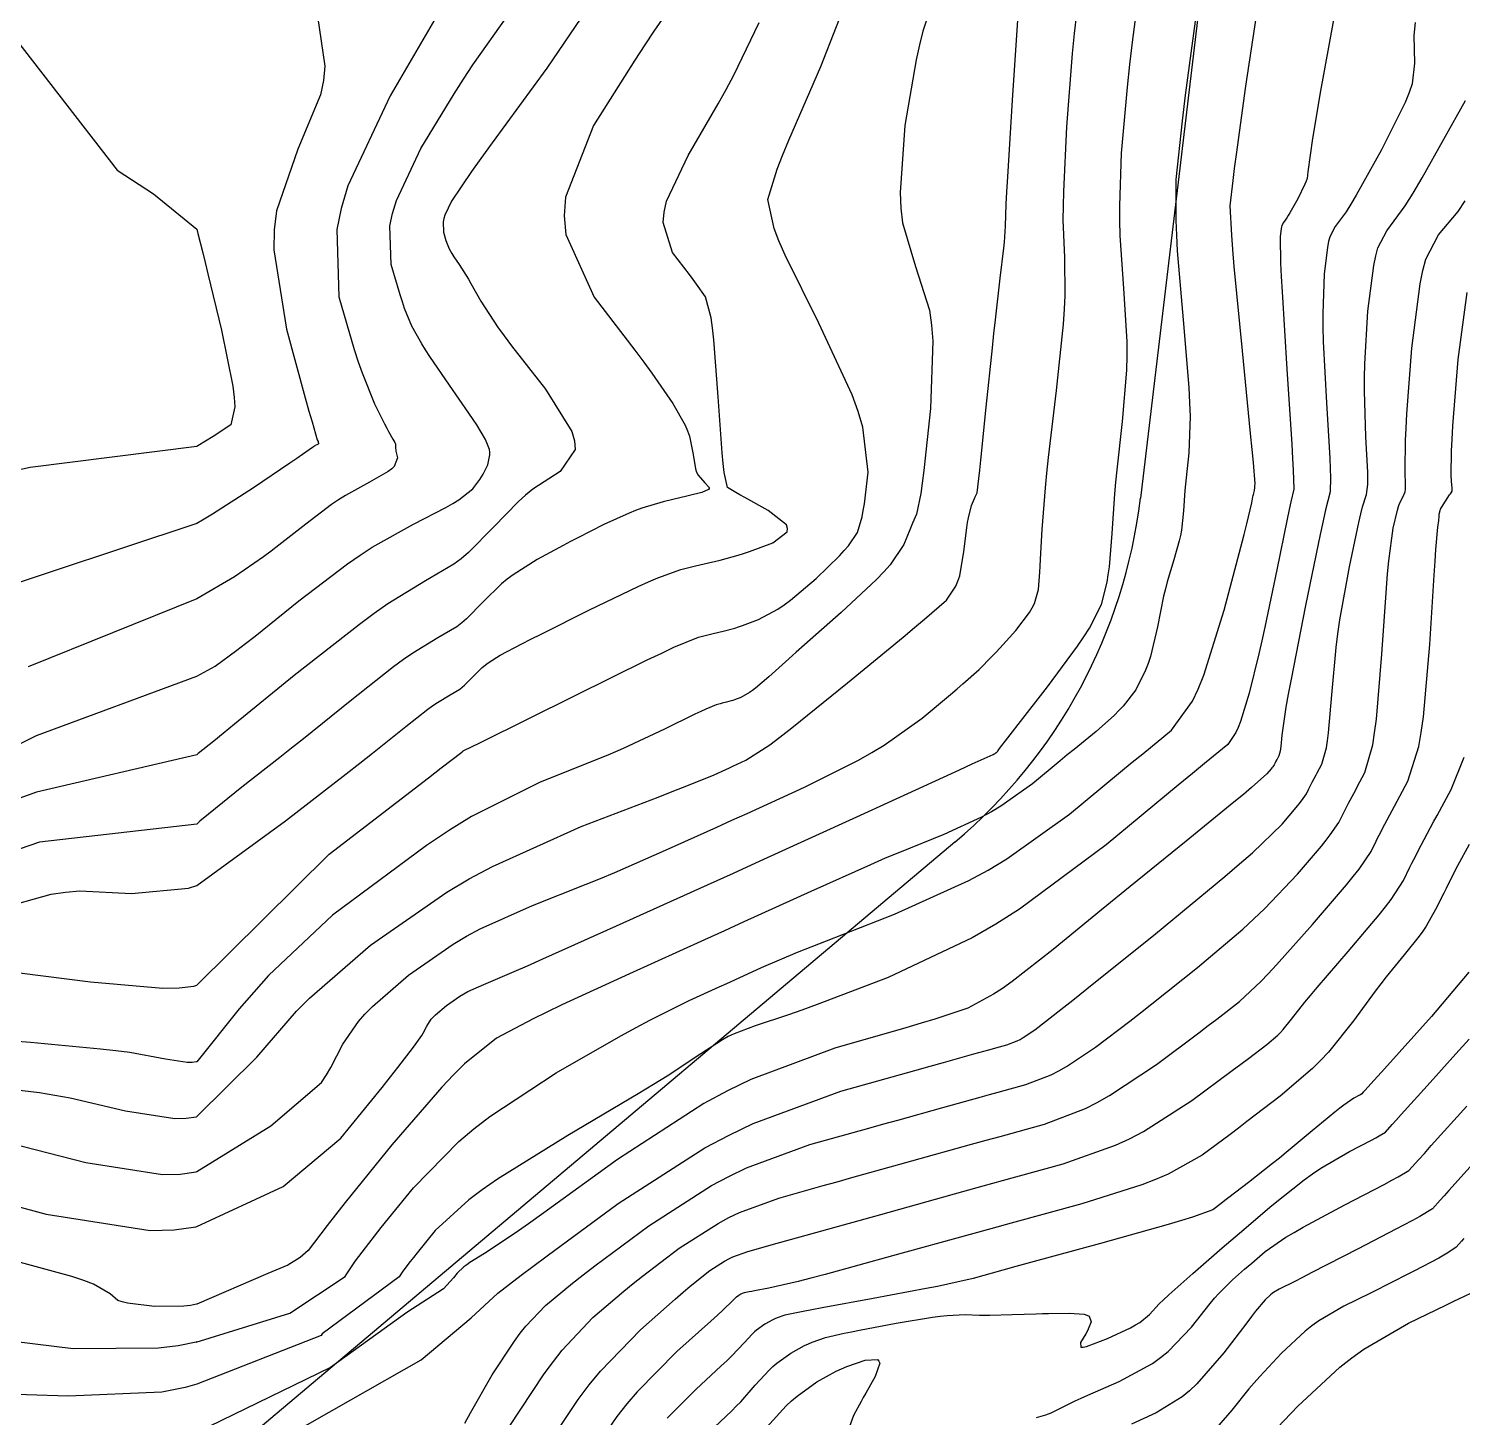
# Model space of a CAD drawing. Header units: metres. Extents: x 837476 to 838477, y 1189012 to 1191014.
# Drawn here: x 837987.4 to 838095.2, y 1190670 to 1190774.4 of the extents above; entities that cross this region are included whole.
import ezdxf

# ---------------------------------------------------------------- set-up
doc = ezdxf.new("R2010")
doc.units = ezdxf.units.M
doc.header["$LTSCALE"] = 0.3
for name, color, linetype in [('COTAS 10', 1, 'Continuous'), ('COTAS INT', 252, 'Continuous'), ('VIA2', 121, 'Continuous')]:
    doc.layers.add(name, color=color, linetype=linetype)

msp = doc.modelspace()

# ---------------------------------------------------------------- linework, layer by layer
at = {"layer": 'COTAS 10'}
for points in [[(838076.074, 1190782.244), (838074.63, 1190771.648), (838074.342, 1190769.418), (838074.101, 1190767.493), (838073.634, 1190763.085), (838073.626, 1190759.997), (838073.675, 1190758.904), (838073.746, 1190757.709), (838074.187, 1190752.532), (838074.61, 1190747.441), (838074.669, 1190746.298), (838074.703, 1190745.272), (838074.618, 1190742.532), (838074.404, 1190740.655), (838074.357, 1190740.173), (838074.315, 1190739.707), (838074.208, 1190738.159), (838074.051, 1190736.717), (838073.978, 1190736.318), (838073.892, 1190735.919), (838073.475, 1190734.479), (838072.981, 1190732.832), (838072.847, 1190732.303), (838072.715, 1190731.743), (838072.246, 1190729.453), (838071.717, 1190727.207), (838071.546, 1190726.674), (838071.365, 1190726.179), (838070.622, 1190724.711), (838069.671, 1190723.489), (838069.358, 1190723.15), (838069.024, 1190722.81), (838067.64, 1190721.578), (838065.978, 1190720.224), (838065.469, 1190719.807), (838064.939, 1190719.372), (838062.847, 1190717.649), (838060.47, 1190715.945), (838059.759, 1190715.521), (838059.026, 1190715.118), (838056.19, 1190713.839), (838052.841, 1190712.485), (838051.784, 1190712.036), (838050.672, 1190711.554), (838046.19, 1190709.546), (838041.149, 1190707.248), (838039.685, 1190706.583), (838038.191, 1190705.905), (838032.55, 1190703.357), (838027.467, 1190701.014), (838026.326, 1190700.467), (838025.299, 1190699.964), (838022.55, 1190698.512), (838020.127, 1190696.572), (838019.306, 1190695.76), (838018.419, 1190694.83), (838014.673, 1190690.483), (838011.169, 1190686.148), (838010.434, 1190685.227), (838009.802, 1190684.426), (838008.371, 1190682.54), (838007.766, 1190682.021), (838006.84, 1190681.442), (838005.334, 1190680.805), (838000, 1190678.518), (837999.983, 1190678.511), (837999.522, 1190678.419), (837999.017, 1190678.354), (837996.817, 1190678.344), (837994.788, 1190678.588), (837994.39, 1190678.683), (837994.063, 1190678.79), (837993.473, 1190679.277), (837992.238, 1190680.019), (837991.504, 1190680.286), (837990.601, 1190680.581), (837985.921, 1190681.868)], [(837986.659, 1190703.426), (837992.003, 1190702.752), (837997.453, 1190702.26), (837998.674, 1190702.297), (837999.77, 1190702.409), (838000, 1190702.49), (838009.951, 1190712.336), (838017.423, 1190718.091), (838018.389, 1190718.835), (838019.937, 1190720.029), (838019.961, 1190720.048), (838019.967, 1190720.052), (838019.972, 1190720.056), (838019.986, 1190720.064), (838019.997, 1190720.07), (838020.002, 1190720.075), (838020.012, 1190720.084), (838020.025, 1190720.097), (838020.028, 1190720.099), (838020.042, 1190720.108), (838021.34, 1190720.754), (838028.454, 1190724.291), (838033.876, 1190726.951), (838034.97, 1190727.473), (838035.887, 1190727.902), (838037.73, 1190728.676), (838038.436, 1190728.844), (838038.637, 1190728.891), (838038.841, 1190728.939), (838039.595, 1190729.112), (838040.471, 1190729.353), (838040.75, 1190729.443), (838041.046, 1190729.544), (838042.248, 1190729.991), (838043.709, 1190730.779), (838044.167, 1190731.094), (838044.649, 1190731.451), (838046.583, 1190733.09), (838048.331, 1190734.783), (838048.695, 1190735.174), (838049.007, 1190735.532), (838049.701, 1190736.545), (838050.04, 1190737.721), (838050.128, 1190738.182), (838050.213, 1190738.702), (838050.503, 1190741.068), (838050.099, 1190744.462), (838049.748, 1190745.629), (838049.293, 1190746.895), (838046.783, 1190752.29), (838044.255, 1190757.389), (838043.788, 1190758.468), (838043.422, 1190759.404), (838042.94, 1190761.583), (838043.661, 1190763.871), (838044.052, 1190764.875), (838044.527, 1190766.04), (838046.936, 1190771.583), (838049.295, 1190777.623)], [(838018.052, 1190775.39), (838014.551, 1190769.385), (838011.36, 1190762.594), (838010.858, 1190760.912), (838010.521, 1190759.315), (838010.678, 1190754.261), (838011.843, 1190750.293), (838012.141, 1190749.38), (838012.428, 1190748.548), (838013.378, 1190746.215), (838014.124, 1190744.706), (838014.283, 1190744.394), (838014.422, 1190744.128), (838014.753, 1190743.548), (838014.904, 1190743.301), (838014.929, 1190743.244), (838014.948, 1190743.192), (838014.955, 1190743.047), (838014.952, 1190742.842), (838014.963, 1190742.752), (838014.981, 1190742.647), (838015.089, 1190742.151), (838014.857, 1190741.511), (838014.66, 1190741.316), (838014.405, 1190741.112), (838013.001, 1190740.313), (838011.182, 1190739.313), (838010.664, 1190738.984), (838010.14, 1190738.631), (838008.197, 1190737.166), (838006.168, 1190735.575), (838005.59, 1190735.142), (838005.005, 1190734.712), (838002.833, 1190733.191), (838000, 1190731.559), (837987.312, 1190726.438)], [(838020.17, 1190669.558), (838020.586, 1190670.348), (838022.22, 1190673.196), (838023.891, 1190675.726), (838024.33, 1190676.316), (838024.758, 1190676.858), (838026.216, 1190678.413), (838028.254, 1190680.087), (838029.048, 1190680.702), (838029.941, 1190681.384), (838033.995, 1190684.395), (838038.714, 1190687.426), (838040.026, 1190688.12), (838041.341, 1190688.751), (838046.11, 1190690.505), (838050.554, 1190691.751), (838051.665, 1190692.062), (838052.723, 1190692.357), (838056.11, 1190693.302), (838058.919, 1190694.082), (838059.613, 1190694.274), (838060.271, 1190694.456), (838062.343, 1190695.026), (838064.266, 1190695.762), (838064.829, 1190696.049), (838065.407, 1190696.371), (838067.604, 1190697.834), (838070.168, 1190699.784), (838070.977, 1190700.414), (838071.828, 1190701.083), (838075.261, 1190703.822), (838078.671, 1190706.718), (838079.509, 1190707.485), (838080.301, 1190708.238), (838082.777, 1190710.833), (838084.578, 1190712.949), (838084.944, 1190713.4), (838085.252, 1190713.791), (838085.888, 1190714.717), (838086.161, 1190715.273), (838086.24, 1190715.431), (838086.322, 1190715.59), (838086.629, 1190716.183), (838087.011, 1190716.902), (838087.139, 1190717.142), (838087.277, 1190717.4), (838087.856, 1190718.477), (838088.441, 1190720.568), (838088.582, 1190721.465), (838088.715, 1190722.499), (838089.121, 1190727.381), (838089.467, 1190732.351), (838089.561, 1190733.441), (838089.655, 1190734.407), (838089.991, 1190736.859), (838090.304, 1190738.215), (838090.384, 1190738.489), (838090.461, 1190738.719), (838090.712, 1190739.184), (838090.88, 1190739.601), (838090.904, 1190739.801), (838090.919, 1190740.037), (838090.889, 1190741.196), (838090.91, 1190743.458), (838090.956, 1190744.39), (838091.02, 1190745.455), (838091.395, 1190750.404), (838092, 1190755.246), (838092.209, 1190756.243), (838092.435, 1190757.091), (838093.402, 1190758.913), (838094.862, 1190760.674), (838095.399, 1190761.483)], [(838038.942, 1190669.264), (838040.241, 1190670.489), (838040.578, 1190670.831), (838040.906, 1190671.174), (838042.008, 1190672.422), (838043.048, 1190673.555), (838043.337, 1190673.826), (838043.627, 1190674.079), (838044.674, 1190674.835), (838045.713, 1190675.399), (838045.996, 1190675.53), (838046.278, 1190675.65), (838047.28, 1190675.995), (838048.698, 1190676.327), (838049.242, 1190676.439), (838049.851, 1190676.56), (838052.596, 1190677.072), (838055.322, 1190677.518), (838055.919, 1190677.598), (838056.447, 1190677.659), (838057.784, 1190677.72), (838058.868, 1190677.684), (838059.237, 1190677.683), (838059.636, 1190677.686), (838061.325, 1190677.73), (838063.127, 1190677.789), (838063.596, 1190677.801), (838064.054, 1190677.812), (838065.6, 1190677.837), (838066.746, 1190677.744), (838066.951, 1190677.681), (838067.107, 1190677.601), (838067.264, 1190677.176), (838067.042, 1190676.616), (838066.959, 1190676.451), (838066.866, 1190676.281), (838066.454, 1190675.632), (838066.478, 1190675.263), (838066.661, 1190675.27), (838066.92, 1190675.324), (838068.493, 1190675.914), (838070.237, 1190676.74), (838070.604, 1190676.943), (838070.921, 1190677.135), (838071.649, 1190677.737), (838072.392, 1190678.531), (838072.719, 1190678.845), (838073.098, 1190679.198), (838074.905, 1190680.814), (838077.125, 1190682.741), (838077.766, 1190683.293), (838078.417, 1190683.851), (838080.86, 1190685.93), (838083.285, 1190687.848), (838083.924, 1190688.304), (838084.549, 1190688.728), (838086.69, 1190689.991), (838088.352, 1190690.853), (838088.674, 1190691.024), (838088.937, 1190691.166), (838089.391, 1190691.433), (838089.913, 1190692.016), (838090.218, 1190692.357), (838090.594, 1190692.775), (838092.535, 1190694.931), (838094.701, 1190697.337), (838095.701, 1190698.447)]]:
    msp.add_lwpolyline(points, dxfattribs=at)
at = {"layer": 'COTAS INT'}
for points in [[(837981.508, 1190687.203), (837988.66, 1190685.288), (837996.497, 1190684.039), (837998.298, 1190684.094), (837999.939, 1190684.322), (838000, 1190684.352), (838006.492, 1190687.35), (838010.829, 1190690.985), (838013.933, 1190694.813), (838014.574, 1190695.611), (838015.121, 1190696.296), (838016.308, 1190697.824), (838016.805, 1190698.547), (838016.918, 1190698.724), (838017.019, 1190698.892), (838017.291, 1190699.415), (838017.64, 1190699.933), (838017.789, 1190700.097), (838017.961, 1190700.271), (838018.773, 1190700.974), (838019.788, 1190701.68), (838020.088, 1190701.855), (838020.396, 1190702.022), (838021.578, 1190702.552), (838023.863, 1190703.514), (838024.867, 1190703.954), (838026.032, 1190704.468), (838031.578, 1190706.951), (838038.401, 1190710.036), (838040.371, 1190710.931), (838042.376, 1190711.842), (838049.907, 1190715.28), (838056.161, 1190718.141), (838057.361, 1190718.69), (838058.329, 1190719.132), (838059.907, 1190719.85), (838059.976, 1190719.881), (838059.994, 1190719.891), (838060.011, 1190719.901), (838060.069, 1190719.943), (838060.12, 1190719.985), (838060.146, 1190720.005), (838060.186, 1190720.038), (838060.238, 1190720.095), (838060.257, 1190720.12), (838060.278, 1190720.149), (838060.373, 1190720.286), (838060.991, 1190721.098), (838061.343, 1190721.551), (838061.772, 1190722.104), (838063.972, 1190724.928), (838066.245, 1190727.992), (838066.72, 1190728.696), (838067.129, 1190729.338), (838068.048, 1190731.135), (838068.464, 1190732.796), (838068.556, 1190733.351), (838068.637, 1190733.949), (838068.845, 1190736.454), (838069.051, 1190739.435), (838069.132, 1190740.333), (838069.223, 1190741.262), (838069.635, 1190744.877), (838069.941, 1190748.734), (838069.965, 1190749.815), (838069.962, 1190750.902), (838069.733, 1190754.877), (838069.459, 1190758.881), (838069.428, 1190759.987), (838069.417, 1190761.091), (838069.54, 1190765.069), (838069.988, 1190770.02), (838070.181, 1190771.737), (838070.404, 1190773.604), (838071.461, 1190781.6)], [(838086.204, 1190778.95), (838084.476, 1190769.487), (838084.156, 1190767.656), (838083.904, 1190766.168), (838083.565, 1190763.647), (838083.514, 1190763.164), (838083.444, 1190762.962), (838083.349, 1190762.729), (838082.806, 1190761.64), (838082.214, 1190760.586), (838082.089, 1190760.375), (838081.981, 1190760.2), (838081.731, 1190759.86), (838081.606, 1190759.624), (838081.577, 1190759.515), (838081.55, 1190759.386), (838081.472, 1190758.76), (838081.513, 1190756.781), (838081.56, 1190755.799), (838081.624, 1190754.628), (838081.987, 1190748.832), (838082.352, 1190743.174), (838082.417, 1190742.091), (838082.466, 1190741.218), (838082.514, 1190739.808), (838082.283, 1190738.85), (838082.156, 1190738.26), (838082.003, 1190737.53), (838081.222, 1190733.724), (838080.322, 1190729.428), (838080.093, 1190728.39), (838079.873, 1190727.418), (838079.152, 1190724.453), (838078.502, 1190722.32), (838078.328, 1190721.873), (838078.156, 1190721.486), (838077.554, 1190720.607), (838075.794, 1190719.161), (838074.892, 1190718.417), (838073.81, 1190717.525), (838068.403, 1190713.062), (838061.885, 1190708.223), (838060.102, 1190707.093), (838058.329, 1190706.054), (838052.006, 1190703.062), (838046.664, 1190701.047), (838045.509, 1190700.625), (838044.495, 1190700.261), (838042.006, 1190699.437), (838040.421, 1190698.847), (838039.976, 1190698.63), (838039.53, 1190698.391), (838037.9, 1190697.337), (838035.366, 1190695.662), (838034.35, 1190695.031), (838033.197, 1190694.329), (838027.9, 1190691.19), (838022.609, 1190687.898), (838021.46, 1190687.1), (838020.449, 1190686.351), (838017.941, 1190684.052), (838016.587, 1190682.376), (838016.303, 1190682.02), (838016.058, 1190681.711), (838015.505, 1190680.982), (838015.218, 1190680.56), (838009.435, 1190676.272), (838009.36, 1190676.157), (838000, 1190672.495), (837999.124, 1190672.243), (837997.367, 1190671.882), (837990.335, 1190671.592), (837984.032, 1190671.799)], [(838036.387, 1190777.135), (838034.374, 1190774.236), (838033.691, 1190773.202), (838032.953, 1190772.068), (838029.837, 1190767.135), (838027.733, 1190761.756), (838027.634, 1190760.34), (838027.745, 1190758.956), (838029.892, 1190754.226), (838032.937, 1190750.25), (838033.615, 1190749.343), (838034.221, 1190748.519), (838035.811, 1190746.243), (838036.727, 1190744.604), (838036.908, 1190744.182), (838037.057, 1190743.774), (838037.334, 1190742.414), (838037.51, 1190741.314), (838037.596, 1190741.07), (838037.698, 1190740.851), (838038.198, 1190740.279), (838038.532, 1190739.921), (838038.529, 1190739.838), (838038.484, 1190739.761), (838037.977, 1190739.541), (838037.058, 1190739.328), (838036.753, 1190739.256), (838036.427, 1190739.179), (838035.067, 1190738.853), (838033.473, 1190738.37), (838032.998, 1190738.193), (838032.51, 1190737.998), (838030.626, 1190737.136), (838028.653, 1190736.136), (838028.108, 1190735.852), (838027.563, 1190735.566), (838025.602, 1190734.509), (838023.789, 1190733.365), (838023.339, 1190733.025), (838022.911, 1190732.674), (838021.551, 1190731.32), (838020.288, 1190730.04), (838019.922, 1190729.736), (838019.548, 1190729.454), (838018.137, 1190728.615), (838016.237, 1190727.463), (838015.554, 1190726.982), (838014.804, 1190726.432), (838011.531, 1190723.863), (838008.023, 1190721.029), (838007.124, 1190720.312), (838006.258, 1190719.625), (838003.393, 1190717.386), (838000.882, 1190715.366), (838000.238, 1190714.817), (838000, 1190714.608), (837988.166, 1190713.248), (837982.248, 1190711.226)], [(838030.164, 1190777.119), (838026.32, 1190771.448), (838022.21, 1190765.84), (838021.37, 1190764.673), (838020.658, 1190763.672), (838019.159, 1190761.448), (838018.667, 1190760.4), (838018.589, 1190760.141), (838018.537, 1190759.894), (838018.561, 1190759.114), (838018.741, 1190758.502), (838018.787, 1190758.361), (838018.831, 1190758.233), (838018.978, 1190757.872), (838019.177, 1190757.521), (838019.254, 1190757.398), (838019.341, 1190757.264), (838019.735, 1190756.687), (838020.264, 1190755.87), (838020.436, 1190755.584), (838020.619, 1190755.273), (838021.371, 1190753.934), (838022.617, 1190752.003), (838023.112, 1190751.318), (838023.671, 1190750.568), (838026.23, 1190747.315), (838028.215, 1190744.13), (838028.412, 1190743.422), (838028.455, 1190742.79), (838027.339, 1190741.136), (838025.284, 1190739.786), (838024.735, 1190739.346), (838024.195, 1190738.876), (838022.32, 1190736.938), (838020.432, 1190735.023), (838019.883, 1190734.568), (838019.324, 1190734.145), (838017.213, 1190732.891), (838014.369, 1190731.166), (838013.348, 1190730.447), (838012.226, 1190729.624), (838007.328, 1190725.78), (838002.839, 1190722.126), (838001.975, 1190721.423), (838001.275, 1190720.854), (838000.115, 1190719.912), (838000.03, 1190719.843), (838000.008, 1190719.825), (838000, 1190719.818), (837987.944, 1190716.999), (837982.468, 1190715.061)], [(838055.559, 1190777.139), (838054.596, 1190774.242), (838054.343, 1190773.208), (838054.097, 1190772.074), (838053.258, 1190767.139), (838052.896, 1190762.112), (838052.95, 1190760.919), (838053.071, 1190759.813), (838054.065, 1190756.538), (838055.106, 1190753.249), (838055.256, 1190752.135), (838055.346, 1190750.932), (838055.173, 1190745.85), (838054.671, 1190741.191), (838054.554, 1190740.254), (838054.447, 1190739.47), (838054.137, 1190737.917), (838053.839, 1190737.23), (838053.739, 1190736.994), (838053.631, 1190736.737), (838053.176, 1190735.64), (838052.148, 1190734.108), (838051.678, 1190733.576), (838051.128, 1190732.998), (838048.476, 1190730.52), (838045.707, 1190728.086), (838045.084, 1190727.536), (838044.524, 1190727.038), (838043.02, 1190725.686), (838042.033, 1190724.836), (838041.798, 1190724.656), (838041.579, 1190724.499), (838040.93, 1190724.131), (838040.432, 1190723.946), (838040.31, 1190723.905), (838040.195, 1190723.867), (838039.833, 1190723.768), (838039.521, 1190723.696), (838039.437, 1190723.677), (838039.353, 1190723.657), (838039.061, 1190723.587), (838038.292, 1190723.264), (838037.908, 1190723.084), (838037.45, 1190722.865), (838035.177, 1190721.75), (838032.066, 1190720.306), (838031.08, 1190719.88), (838030.039, 1190719.442), (838025.828, 1190717.769), (838020.657, 1190715.173), (838019.011, 1190714.153), (838017.271, 1190713.004), (838010.214, 1190707.769), (838005.392, 1190703.219), (838003.192, 1190700.729), (838000, 1190696.738), (837999.987, 1190696.732), (837999.645, 1190696.684), (837999.27, 1190696.673), (837997.636, 1190696.933), (837994.954, 1190697.425), (837993.918, 1190697.56), (837992.754, 1190697.695), (837987.489, 1190698.174), (837982.577, 1190698.552)], [(837999.949, 1190675.647), (838006.993, 1190677.829), (838011.151, 1190680.59), (838011.286, 1190680.797), (838011.423, 1190681.004), (838011.938, 1190681.761), (838012.93, 1190683.068), (838013.368, 1190683.623), (838013.878, 1190684.262), (838016.307, 1190687.267), (838019.71, 1190690.752), (838020.833, 1190691.693), (838022.034, 1190692.624), (838027.025, 1190695.901), (838031.905, 1190698.688), (838033.037, 1190699.31), (838034.074, 1190699.868), (838037.025, 1190701.341), (838039.278, 1190702.359), (838039.874, 1190702.629), (838040.459, 1190702.895), (838042.472, 1190703.813), (838045.183, 1190704.968), (838046.208, 1190705.382), (838047.352, 1190705.838), (838052.472, 1190707.828), (838058.076, 1190710.356), (838059.524, 1190711.151), (838060.928, 1190711.988), (838065.625, 1190715.356), (838069.482, 1190718.536), (838070.357, 1190719.255), (838071.147, 1190719.904), (838073.301, 1190721.664), (838074.889, 1190723.841), (838075.322, 1190724.753), (838075.752, 1190725.8), (838077.282, 1190730.695), (838078.518, 1190735.443), (838078.762, 1190736.396), (838078.964, 1190737.191), (838079.341, 1190738.759), (838079.429, 1190739.218), (838079.449, 1190739.315), (838079.467, 1190739.399), (838079.517, 1190739.591), (838079.548, 1190739.698), (838079.554, 1190739.727), (838079.559, 1190739.757), (838079.571, 1190739.864), (838079.579, 1190739.978), (838079.582, 1190740.013), (838079.585, 1190740.049), (838079.601, 1190740.188), (838079.465, 1190741.81), (838079.373, 1190742.781), (838079.257, 1190743.979), (838078.642, 1190750.188), (838078.033, 1190756.537), (838077.921, 1190757.822), (838077.835, 1190758.903), (838077.728, 1190761.101), (838077.941, 1190763.004), (838078.055, 1190763.899), (838078.195, 1190764.953), (838078.899, 1190770.089), (838079.871, 1190776.555)], [(838009.075, 1190775.357), (838009.63, 1190771.612), (838009.527, 1190770.536), (838009.311, 1190769.443), (838007.604, 1190765.357), (838005.989, 1190760.731), (838005.832, 1190759.298), (838005.8, 1190757.799), (838006.736, 1190751.835), (838008.162, 1190746.666), (838008.439, 1190745.668), (838008.666, 1190744.858), (838009.063, 1190743.497), (838009.118, 1190743.379), (838009.13, 1190743.353), (838009.14, 1190743.329), (838009.162, 1190743.264), (838009.149, 1190743.215), (838009.136, 1190743.201), (838009.119, 1190743.187), (838009.028, 1190743.133), (838008.909, 1190743.067), (838008.875, 1190743.046), (838008.841, 1190743.023), (838008.714, 1190742.927), (838007.954, 1190742.399), (838007.521, 1190742.104), (838006.991, 1190741.743), (838004.274, 1190739.904), (838001.185, 1190737.917), (838000.422, 1190737.464), (838000, 1190737.224), (837983.516, 1190731.742)], [(837984.078, 1190694.893), (837988.181, 1190694.417), (837989.325, 1190694.23), (837990.472, 1190694.018), (837994.644, 1190693.051), (837998.346, 1190692.462), (837999.196, 1190692.488), (837999.971, 1190692.595), (838000, 1190692.609), (838004.524, 1190697.08), (838007.507, 1190700.549), (838008.479, 1190701.53), (838013.067, 1190705.504), (838018.801, 1190709.494), (838020.496, 1190710.485), (838022.238, 1190711.428), (838028.917, 1190714.421), (838034.7, 1190716.646), (838035.876, 1190717.103), (838036.868, 1190717.492), (838038.917, 1190718.323), (838039.799, 1190718.721), (838040.054, 1190718.837), (838040.315, 1190718.956), (838041.3, 1190719.405), (838043.092, 1190720.58), (838043.862, 1190721.156), (838044.751, 1190721.841), (838048.951, 1190725.22), (838053.116, 1190728.663), (838053.983, 1190729.388), (838054.726, 1190730.014), (838056.377, 1190731.453), (838057.092, 1190732.496), (838057.244, 1190732.873), (838057.378, 1190733.288), (838057.697, 1190735.107), (838057.903, 1190736.895), (838057.965, 1190737.291), (838058.029, 1190737.644), (838058.277, 1190738.56), (838058.498, 1190739.096), (838058.545, 1190739.209), (838058.586, 1190739.307), (838058.682, 1190739.532), (838058.822, 1190740.592), (838058.891, 1190741.216), (838058.973, 1190741.984), (838059.377, 1190745.951), (838059.836, 1190750.424), (838059.953, 1190751.511), (838060.065, 1190752.532), (838060.434, 1190755.671), (838060.7, 1190757.918), (838060.748, 1190758.376), (838060.785, 1190758.762), (838060.824, 1190759.566), (838060.884, 1190761.225), (838060.934, 1190762.151), (838060.999, 1190763.279), (838061.353, 1190769.038), (838061.761, 1190775.073)], [(837985.085, 1190708.249), (837989.041, 1190709.34), (837990.127, 1190709.497), (837991.209, 1190709.59), (837995.085, 1190709.398), (837999.388, 1190709.785), (838000, 1190709.992), (838006.672, 1190714.861), (838011.241, 1190718.396), (838012.274, 1190719.202), (838013.206, 1190719.932), (838015.734, 1190721.946), (838017.383, 1190723.24), (838017.761, 1190723.517), (838018.104, 1190723.759), (838019.062, 1190724.34), (838019.772, 1190724.762), (838019.961, 1190724.904), (838020.145, 1190725.058), (838020.781, 1190725.702), (838021.466, 1190726.384), (838021.682, 1190726.561), (838021.909, 1190726.732), (838022.822, 1190727.308), (838024.452, 1190728.16), (838025.131, 1190728.505), (838025.909, 1190728.898), (838029.54, 1190730.714), (838033.193, 1190732.474), (838033.984, 1190732.833), (838034.68, 1190733.136), (838036.399, 1190733.765), (838037.519, 1190734.032), (838037.838, 1190734.106), (838038.161, 1190734.181), (838039.358, 1190734.456), (838040.709, 1190734.824), (838041.128, 1190734.957), (838041.568, 1190735.105), (838043.32, 1190735.755), (838044.413, 1190736.579), (838044.437, 1190736.837), (838044.34, 1190737.109), (838042.984, 1190738.197), (838041.209, 1190739.173), (838040.849, 1190739.373), (838040.545, 1190739.544), (838039.921, 1190739.909), (838039.66, 1190741.058), (838039.585, 1190741.723), (838039.509, 1190742.538), (838039.224, 1190746.734), (838038.897, 1190751.038), (838038.795, 1190751.922), (838038.687, 1190752.671), (838038.253, 1190754.265), (838037.591, 1190755.214), (838037.338, 1190755.557), (838037.055, 1190755.935), (838035.786, 1190757.593), (838035.074, 1190759.86), (838035.143, 1190760.622), (838035.328, 1190761.444), (838036.957, 1190764.897), (838039.224, 1190768.764), (838039.811, 1190769.846), (838040.379, 1190770.933), (838042.285, 1190774.897)], [(837985.99, 1190690.61), (837991.652, 1190689.17), (837997.421, 1190688.25), (837998.747, 1190688.291), (837999.955, 1190688.458), (838000, 1190688.48), (838005.566, 1190691.925), (838009.376, 1190695.167), (838009.749, 1190695.757), (838010.086, 1190696.315), (838010.991, 1190698.053), (838012.152, 1190699.776), (838012.648, 1190700.323), (838013.22, 1190700.901), (838015.92, 1190703.239), (838019.294, 1190705.587), (838020.292, 1190706.17), (838021.317, 1190706.725), (838025.248, 1190708.487), (838029.282, 1190710.08), (838030.372, 1190710.529), (838031.45, 1190710.98), (838035.248, 1190712.637), (838039.116, 1190714.386), (838040.238, 1190714.896), (838041.383, 1190715.416), (838045.705, 1190717.389), (838049.779, 1190719.429), (838050.767, 1190719.992), (838051.696, 1190720.554), (838054.545, 1190722.577), (838056.696, 1190724.366), (838057.184, 1190724.781), (838057.626, 1190725.16), (838058.831, 1190726.238), (838059.803, 1190727.203), (838060.098, 1190727.512), (838060.403, 1190727.838), (838061.598, 1190729.166), (838062.632, 1190730.519), (838062.836, 1190730.862), (838063.005, 1190731.19), (838063.317, 1190732.262), (838063.406, 1190733.547), (838063.434, 1190734.011), (838063.464, 1190734.522), (838063.583, 1190736.757), (838063.825, 1190739.907), (838063.932, 1190740.995), (838064.057, 1190742.176), (838064.652, 1190747.222), (838065.179, 1190752.196), (838065.261, 1190753.332), (838065.315, 1190754.364), (838065.278, 1190757.222), (838065.172, 1190760.053), (838065.181, 1190761.069), (838065.208, 1190762.185), (838065.446, 1190767.054), (838065.874, 1190772.546), (838066.02, 1190774.056), (838066.178, 1190775.561)], [(837986.802, 1190720.694), (837987.936, 1190721.263), (838000, 1190725.725), (838001.391, 1190726.478), (838003.018, 1190727.681), (838003.659, 1190728.18), (838004.382, 1190728.75), (838007.68, 1190731.406), (838011.333, 1190734.189), (838012.281, 1190734.84), (838013.2, 1190735.438), (838016.289, 1190737.166), (838018.742, 1190738.418), (838019.261, 1190738.717), (838019.711, 1190738.995), (838020.756, 1190739.824), (838021.29, 1190740.523), (838021.417, 1190740.719), (838021.534, 1190740.916), (838021.885, 1190741.634), (838022.038, 1190742.366), (838022.032, 1190742.572), (838022.004, 1190742.778), (838021.725, 1190743.534), (838021.054, 1190744.624), (838020.779, 1190745.041), (838020.465, 1190745.508), (838019.009, 1190747.61), (838017.535, 1190749.768), (838017.21, 1190750.269), (838016.921, 1190750.729), (838016.178, 1190752.044), (838015.63, 1190753.39), (838015.464, 1190753.871), (838015.292, 1190754.398), (838014.62, 1190756.688), (838014.529, 1190759.604), (838014.723, 1190760.526), (838015.013, 1190761.497), (838016.855, 1190765.417), (838019.355, 1190769.531), (838020.06, 1190770.625), (838020.772, 1190771.699), (838023.387, 1190775.417)], [(838091.639, 1190774.887), (838091.538, 1190773.912), (838091.575, 1190771.842), (838091.41, 1190770.275), (838091.183, 1190769.617), (838090.876, 1190768.862), (838089.112, 1190765.325), (838087.19, 1190761.901), (838086.784, 1190761.217), (838086.433, 1190760.648), (838085.622, 1190759.544), (838085.216, 1190758.78), (838085.121, 1190758.424), (838085.033, 1190758.006), (838084.78, 1190755.975), (838084.682, 1190753.006), (838084.692, 1190751.996), (838084.72, 1190750.905), (838084.955, 1190746.287), (838085.208, 1190742.129), (838085.246, 1190741.328), (838085.271, 1190740.679), (838085.247, 1190739.6), (838084.893, 1190738.234), (838084.71, 1190737.404), (838084.49, 1190736.377), (838083.389, 1190731.038), (838082.299, 1190725.517), (838082.085, 1190724.376), (838081.91, 1190723.404), (838081.599, 1190721.294), (838081.527, 1190720.438), (838081.504, 1190720.257), (838081.479, 1190720.1), (838081.377, 1190719.733), (838081.275, 1190719.544), (838081.251, 1190719.499), (838081.229, 1190719.457), (838081.162, 1190719.331), (838081.108, 1190719.227), (838081.08, 1190719.171), (838081.032, 1190719.074), (838080.92, 1190718.912), (838080.866, 1190718.843), (838080.802, 1190718.764), (838080.487, 1190718.393), (838079.323, 1190717.35), (838078.724, 1190716.847), (838078.005, 1190716.251), (838074.408, 1190713.325), (838070.21, 1190709.927), (838069.112, 1190709.033), (838068.042, 1190708.16), (838064.408, 1190705.176), (838061.324, 1190702.766), (838060.6, 1190702.254), (838059.933, 1190701.81), (838057.994, 1190700.768), (838055.505, 1190699.94), (838054.491, 1190699.631), (838053.336, 1190699.287), (838047.994, 1190697.756), (838041.676, 1190695.404), (838039.906, 1190694.542), (838038.127, 1190693.589), (838031.63, 1190689.386), (838026.109, 1190685.382), (838024.945, 1190684.554), (838023.94, 1190683.847), (838021.63, 1190682.309), (838020.538, 1190681.63), (838020.301, 1190681.465), (838020.093, 1190681.31), (838019.575, 1190680.836), (838019.296, 1190680.49), (838018.552, 1190679.663), (838015.803, 1190677.88), (838010.049, 1190673.753), (838000, 1190668.865)], [(837986.432, 1190773.571), (837994.014, 1190763.776), (837996.741, 1190762.002), (838000, 1190759.35), (838000.086, 1190759.023), (838000.448, 1190757.556), (838000.623, 1190756.836), (838000.83, 1190755.979), (838001.846, 1190751.75), (838002.701, 1190747.544), (838002.806, 1190746.701), (838002.854, 1190745.999), (838002.554, 1190744.625), (838001.767, 1190744.102), (838001.508, 1190743.936), (838001.231, 1190743.761), (838000.084, 1190743.05), (838000, 1190743.005), (837987.478, 1190741.425), (837980.885, 1190739.989)], [(838000, 1190664.714), (838011.576, 1190671.308), (838016.872, 1190674.313), (838020.64, 1190677.472), (838022.644, 1190679.325), (838024.392, 1190680.682), (838025.285, 1190681.35), (838026.355, 1190682.146), (838031.699, 1190686.076), (838038.222, 1190690.266), (838040.036, 1190691.225), (838041.854, 1190692.097), (838048.446, 1190694.522), (838054.004, 1190696.081), (838055.169, 1190696.408), (838056.173, 1190696.689), (838058.446, 1190697.325), (838059.568, 1190697.636), (838059.845, 1190697.713), (838060.108, 1190697.786), (838060.936, 1190698.013), (838061.704, 1190698.307), (838061.929, 1190698.422), (838062.159, 1190698.551), (838063.037, 1190699.135), (838064.982, 1190700.656), (838065.886, 1190701.376), (838066.948, 1190702.225), (838072.101, 1190706.369), (838077.326, 1190710.668), (838078.433, 1190711.615), (838079.393, 1190712.456), (838081.632, 1190714.613), (838082.69, 1190715.857), (838082.905, 1190716.121), (838083.086, 1190716.352), (838083.46, 1190716.896), (838083.62, 1190717.222), (838083.667, 1190717.315), (838083.715, 1190717.409), (838083.895, 1190717.757), (838084.195, 1190718.321), (838084.276, 1190718.472), (838084.616, 1190719.105), (838084.96, 1190720.334), (838085.043, 1190720.861), (838085.121, 1190721.468), (838085.36, 1190724.337), (838085.689, 1190727.878), (838085.823, 1190728.909), (838085.977, 1190729.962), (838086.69, 1190733.948), (838087.397, 1190737.296), (838087.547, 1190737.946), (838087.677, 1190738.476), (838087.979, 1190739.392), (838088.076, 1190740.14), (838088.075, 1190740.564), (838088.063, 1190741.083), (838087.922, 1190743.741), (838087.815, 1190747.182), (838087.824, 1190748.193), (838087.851, 1190749.23), (838088.087, 1190753.189), (838088.517, 1190756.626), (838088.665, 1190757.333), (838088.826, 1190757.935), (838089.512, 1190759.229), (838090.885, 1190761.096), (838091.479, 1190762.06), (838092.166, 1190763.217), (838095.418, 1190769.011)], [(838023.497, 1190669.286), (838026.127, 1190673.27), (838026.818, 1190674.199), (838027.492, 1190675.052), (838029.788, 1190677.502), (838032.117, 1190679.491), (838032.812, 1190680.054), (838033.527, 1190680.622), (838036.292, 1190682.714), (838039.206, 1190684.586), (838040.016, 1190685.015), (838040.828, 1190685.404), (838043.773, 1190686.488), (838047.105, 1190687.42), (838048.16, 1190687.715), (838049.273, 1190688.026), (838053.773, 1190689.279), (838058.27, 1190690.528), (838059.381, 1190690.835), (838060.433, 1190691.126), (838063.75, 1190692.038), (838066.828, 1190693.217), (838067.73, 1190693.675), (838068.654, 1190694.191), (838072.17, 1190696.533), (838075.354, 1190698.912), (838076.068, 1190699.452), (838076.709, 1190699.94), (838078.42, 1190701.274), (838080.017, 1190702.767), (838080.586, 1190703.356), (838081.21, 1190704.02), (838083.922, 1190707.053), (838086.465, 1190710.041), (838086.982, 1190710.678), (838087.418, 1190711.231), (838088.317, 1190712.539), (838088.702, 1190713.323), (838088.814, 1190713.546), (838088.928, 1190713.772), (838089.362, 1190714.608), (838089.902, 1190715.624), (838090.083, 1190715.963), (838090.277, 1190716.327), (838091.095, 1190717.849), (838091.9, 1190720.448), (838092.087, 1190721.491), (838092.257, 1190722.674), (838092.743, 1190728.116), (838093.068, 1190733.336), (838093.138, 1190734.379), (838093.198, 1190735.249), (838093.342, 1190736.94), (838093.409, 1190737.428), (838093.421, 1190737.539), (838093.43, 1190737.639), (838093.439, 1190737.915), (838093.506, 1190738.193), (838093.552, 1190738.295), (838093.609, 1190738.407), (838093.913, 1190738.901), (838094.222, 1190739.358), (838094.283, 1190739.446), (838094.333, 1190739.518), (838094.423, 1190739.642), (838094.422, 1190739.828), (838094.414, 1190739.939), (838094.403, 1190740.076), (838094.336, 1190740.788), (838094.363, 1190742.668), (838094.412, 1190743.542), (838094.478, 1190744.569), (838094.866, 1190749.555), (838095.544, 1190754.582)], [(838025.638, 1190666.791), (838028.684, 1190671.338), (838029.523, 1190672.435), (838030.359, 1190673.463), (838033.361, 1190676.59), (838035.98, 1190678.896), (838036.575, 1190679.406), (838037.113, 1190679.86), (838038.588, 1190681.034), (838039.698, 1190681.746), (838040.006, 1190681.91), (838040.315, 1190682.058), (838041.437, 1190682.471), (838043.655, 1190683.09), (838044.655, 1190683.369), (838045.823, 1190683.694), (838051.437, 1190685.256), (838057.621, 1190686.974), (838059.149, 1190687.396), (838060.596, 1190687.796), (838065.157, 1190689.051), (838069.1, 1190690.456), (838070.158, 1190690.951), (838071.201, 1190691.492), (838074.845, 1190693.827), (838077.869, 1190696.076), (838078.521, 1190696.563), (838079.093, 1190696.991), (838080.49, 1190698.046), (838081.303, 1190698.743), (838081.508, 1190698.946), (838081.703, 1190699.154), (838082.335, 1190699.938), (838083.337, 1190701.213), (838083.767, 1190701.73), (838084.263, 1190702.318), (838086.601, 1190705.035), (838088.92, 1190707.786), (838089.404, 1190708.396), (838089.819, 1190708.941), (838090.745, 1190710.361), (838091.242, 1190711.374), (838091.387, 1190711.662), (838091.535, 1190711.954), (838092.096, 1190713.034), (838092.793, 1190714.347), (838093.026, 1190714.785), (838093.278, 1190715.255), (838094.335, 1190717.221), (838095.318, 1190719.641)], [(838095.684, 1190713.069), (838094.829, 1190711.46), (838094.142, 1190710.135), (838093.961, 1190709.778), (838093.783, 1190709.424), (838093.173, 1190708.182), (838092.455, 1190706.921), (838092.209, 1190706.555), (838091.943, 1190706.182), (838090.812, 1190704.777), (838089.46, 1190703.132), (838089.054, 1190702.609), (838088.634, 1190702.056), (838087.005, 1190699.813), (838085.11, 1190697.461), (838084.524, 1190696.839), (838083.91, 1190696.23), (838081.469, 1190694.137), (838078.98, 1190692.237), (838078.337, 1190691.749), (838077.714, 1190691.278), (838075.627, 1190689.716), (838073.047, 1190688.272), (838072.112, 1190687.875), (838071.082, 1190687.48), (838066.564, 1190686.064), (838061.254, 1190684.605), (838059.724, 1190684.182), (838058.168, 1190683.752), (838052.333, 1190682.133), (838047.253, 1190680.744), (838046.172, 1190680.46), (838045.234, 1190680.218), (838043.023, 1190679.705), (838041.957, 1190679.511), (838041.739, 1190679.47), (838041.556, 1190679.434), (838041.175, 1190679.353), (838041.013, 1190679.298), (838040.968, 1190679.278), (838040.922, 1190679.257), (838040.755, 1190679.166), (838040.585, 1190679.044), (838040.539, 1190679.003), (838040.492, 1190678.96), (838040.324, 1190678.777), (838039.575, 1190678.065), (838039.162, 1190677.687), (838038.66, 1190677.232), (838036.104, 1190674.937), (838033.114, 1190671.918), (838032.338, 1190671.007), (838031.585, 1190670.062), (838029.052, 1190666.376)], [(838095.659, 1190703.475), (838092.856, 1190700.128), (838089.321, 1190696.207), (838088.305, 1190695.079), (838087.88, 1190694.607), (838087.798, 1190694.516), (838087.731, 1190694.441), (838087.617, 1190694.314), (838087.518, 1190694.255), (838087.46, 1190694.224), (838087.389, 1190694.187), (838087.026, 1190693.998), (838086.273, 1190693.481), (838085.957, 1190693.237), (838085.594, 1190692.948), (838083.896, 1190691.541), (838081.943, 1190689.916), (838081.42, 1190689.49), (838080.905, 1190689.075), (838079.108, 1190687.665), (838077.631, 1190686.533), (838077.318, 1190686.294), (838077.046, 1190686.087), (838076.41, 1190685.605), (838074.893, 1190685.052), (838074.067, 1190684.8), (838073.064, 1190684.504), (838067.971, 1190683.076), (838062.705, 1190681.633), (838061.591, 1190681.328), (838060.628, 1190681.063), (838058.394, 1190680.447), (838056.476, 1190680.003), (838055.711, 1190679.846), (838054.845, 1190679.676), (838050.875, 1190678.939), (838047.038, 1190678.239), (838046.257, 1190678.092), (838045.597, 1190677.965), (838044.228, 1190677.674), (838043.646, 1190677.474), (838043.482, 1190677.404), (838043.318, 1190677.328), (838042.715, 1190677), (838042.106, 1190676.561), (838041.938, 1190676.415), (838041.77, 1190676.257), (838041.166, 1190675.599), (838040.24, 1190674.619), (838039.87, 1190674.259), (838039.45, 1190673.861), (838037.523, 1190672.101), (838035.379, 1190669.936)], [(838063.146, 1190669.98), (838063.868, 1190670.192), (838064.066, 1190670.265), (838064.262, 1190670.345), (838064.961, 1190670.687), (838066.057, 1190671.23), (838066.503, 1190671.437), (838067.012, 1190671.667), (838069.363, 1190672.704), (838071.875, 1190674.057), (838072.485, 1190674.487), (838073.057, 1190674.942), (838074.813, 1190676.786), (838076.205, 1190678.548), (838076.547, 1190678.952), (838076.871, 1190679.318), (838077.884, 1190680.338), (838078.806, 1190681.138), (838079.072, 1190681.367), (838079.343, 1190681.599), (838080.357, 1190682.462), (838081.912, 1190683.54), (838082.523, 1190683.907), (838083.213, 1190684.304), (838086.354, 1190685.985), (838089.314, 1190687.519), (838089.889, 1190687.824), (838090.357, 1190688.076), (838091.165, 1190688.553), (838091.902, 1190689.378), (838092.326, 1190689.85), (838092.845, 1190690.428), (838095.513, 1190693.393)], [(838096.006, 1190689.094), (838094.176, 1190687.059), (838093.812, 1190686.654), (838093.511, 1190686.317), (838092.939, 1190685.673), (838091.981, 1190685.092), (838091.435, 1190684.795), (838090.768, 1190684.438), (838087.346, 1190682.66), (838083.872, 1190680.879), (838083.171, 1190680.521), (838082.585, 1190680.222), (838081.41, 1190679.63), (838080.985, 1190679.382), (838080.869, 1190679.299), (838080.756, 1190679.21), (838080.354, 1190678.839), (838079.637, 1190677.978), (838079.324, 1190677.581), (838078.962, 1190677.115), (838077.239, 1190674.856), (838075.215, 1190672.515), (838074.664, 1190671.996), (838074.116, 1190671.534), (838072.166, 1190670.332), (838070.306, 1190669.488)], [(838095.298, 1190683.457), (838095.119, 1190683.256), (838094.714, 1190682.793), (838094.102, 1190682.363), (838093.794, 1190682.182), (838093.425, 1190681.975), (838091.588, 1190681.003), (838089.416, 1190679.9), (838088.835, 1190679.61), (838088.263, 1190679.326), (838086.274, 1190678.354), (838084.379, 1190677.249), (838083.867, 1190676.881), (838083.361, 1190676.486), (838081.576, 1190674.835), (838079.941, 1190673.064), (838079.529, 1190672.594), (838079.135, 1190672.132), (838077.856, 1190670.535), (838076.704, 1190669.202)], [(838080.245, 1190668.15), (838082.798, 1190670.831), (838085.966, 1190673.763), (838086.865, 1190674.464), (838087.774, 1190675.117), (838091.138, 1190677.079), (838093.942, 1190678.43), (838094.499, 1190678.699), (838094.96, 1190678.922), (838095.83, 1190679.347)], [(838000, 1190675.669), (837999.949, 1190675.647), (837998.603, 1190675.379), (837997.126, 1190675.189), (837990.696, 1190675.159), (837984.764, 1190675.871)], [(838042.849, 1190669.244), (838044.327, 1190670.853), (838044.737, 1190671.238), (838045.147, 1190671.596), (838046.634, 1190672.669), (838048.097, 1190673.466), (838048.492, 1190673.651), (838048.883, 1190673.819), (838050.258, 1190674.295), (838051.195, 1190674.335), (838051.309, 1190674.228), (838051.36, 1190674.071), (838051.019, 1190673.076), (838050.312, 1190671.819), (838050.131, 1190671.496), (838049.957, 1190671.184), (838049.386, 1190670.146), (838048.995, 1190669.022)]]:
    msp.add_lwpolyline(points, dxfattribs=at)
at = {"layer": 'VIA2'}
for p, q in [((838076.536, 1190785.766), (838070.969, 1190739.107)), ((838057.02, 1190713.253), (837900.835, 1190581.693))]:
    msp.add_line(p, q, dxfattribs=at)
msp.add_arc((838031.25, 1190743.846), 40, 310.10872, 353.19547, dxfattribs=at)

doc.saveas('drawing.dxf')
